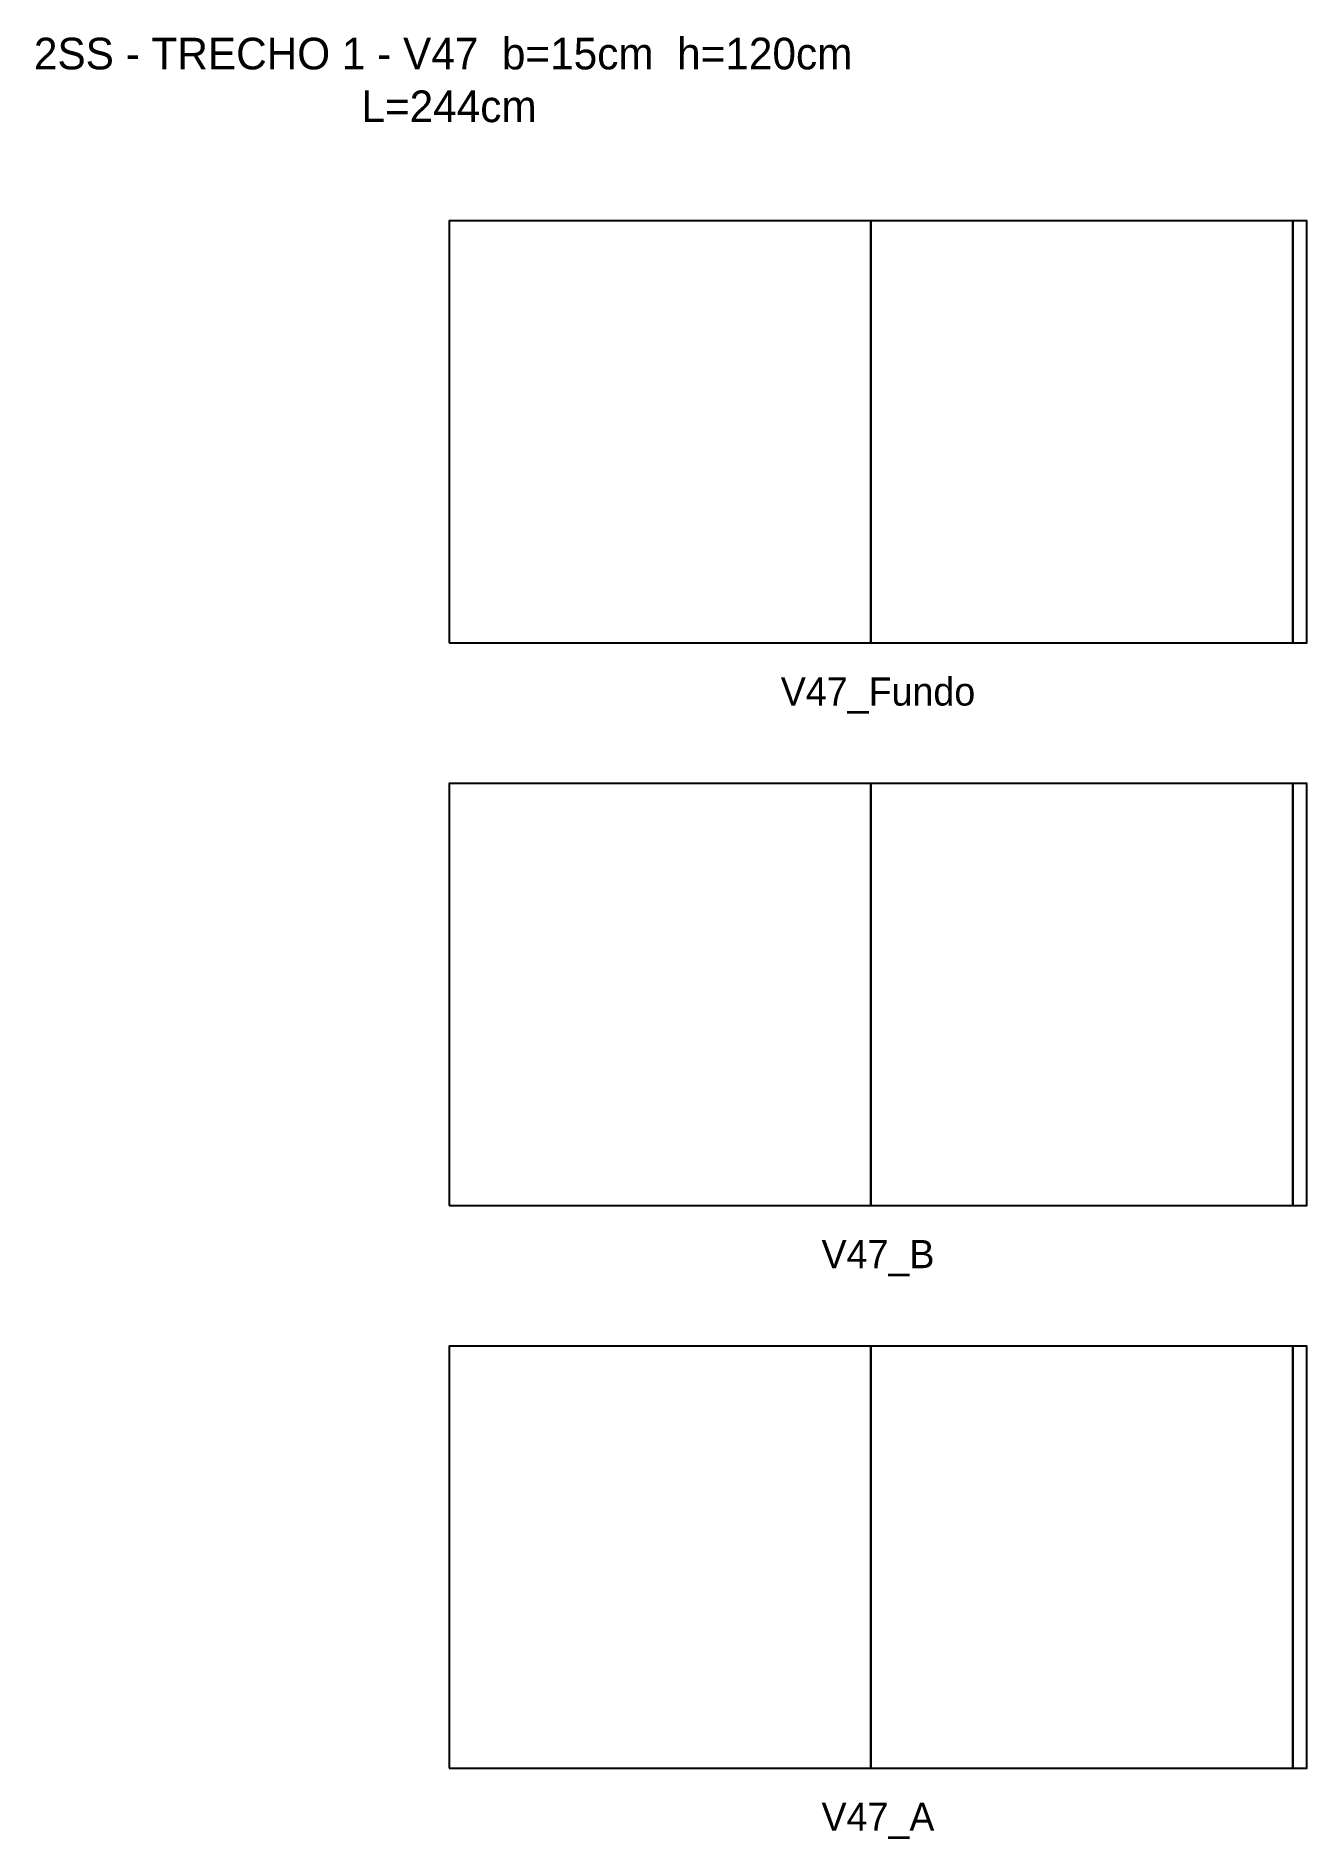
# Model space of a CAD drawing. Header units: metres. Extents: x -117 to 244, y -20 to 493.
import ezdxf

# ---------------------------------------------------------------- set-up
doc = ezdxf.new("R2010")
doc.units = ezdxf.units.M
for name, color, linetype in [('NOMENCLATURA', 2, 'Continuous'), ('Paineis', 7, 'Continuous'), ('Texto Secao', 2, 'Continuous')]:
    doc.layers.add(name, color=color, linetype=linetype)

msp = doc.modelspace()

# ---------------------------------------------------------------- linework, layer by layer
at = {"layer": 'Paineis'}
for points in [[(0, 320), (120, 320), (120, 440), (0, 440)], [(120, 320), (240, 320), (240, 440), (120, 440)], [(240, 320), (244, 320), (244, 440), (240, 440)], [(0, 160), (120, 160), (120, 280), (0, 280)], [(120, 160), (240, 160), (240, 280), (120, 280)], [(240, 160), (244, 160), (244, 280), (240, 280)], [(0, 0), (120, 0), (120, 120), (0, 120)], [(120, 0), (240, 0), (240, 120), (120, 120)], [(240, 0), (244, 0), (244, 120), (240, 120)]]:
    msp.add_lwpolyline(points, close=True, dxfattribs=at)

# ---------------------------------------------------------------- texts
at = {"layer": 'NOMENCLATURA', "insert": (0, 480), "char_height": 9, "width": 264, "attachment_point": 5}
msp.add_mtext('2SS - TRECHO 1 - V47  b=15cm  h=120cm  L=244cm', dxfattribs=at)
at = {"layer": 'Texto Secao', "char_height": 8, "width": 264, "attachment_point": 5}
for s, insert in [('V47_Fundo', (122, 305)), ('V47_B', (122, 145)), ('V47_A', (122, -15))]:
    msp.add_mtext(s, dxfattribs=dict(at, insert=insert))

doc.saveas('drawing.dxf')
